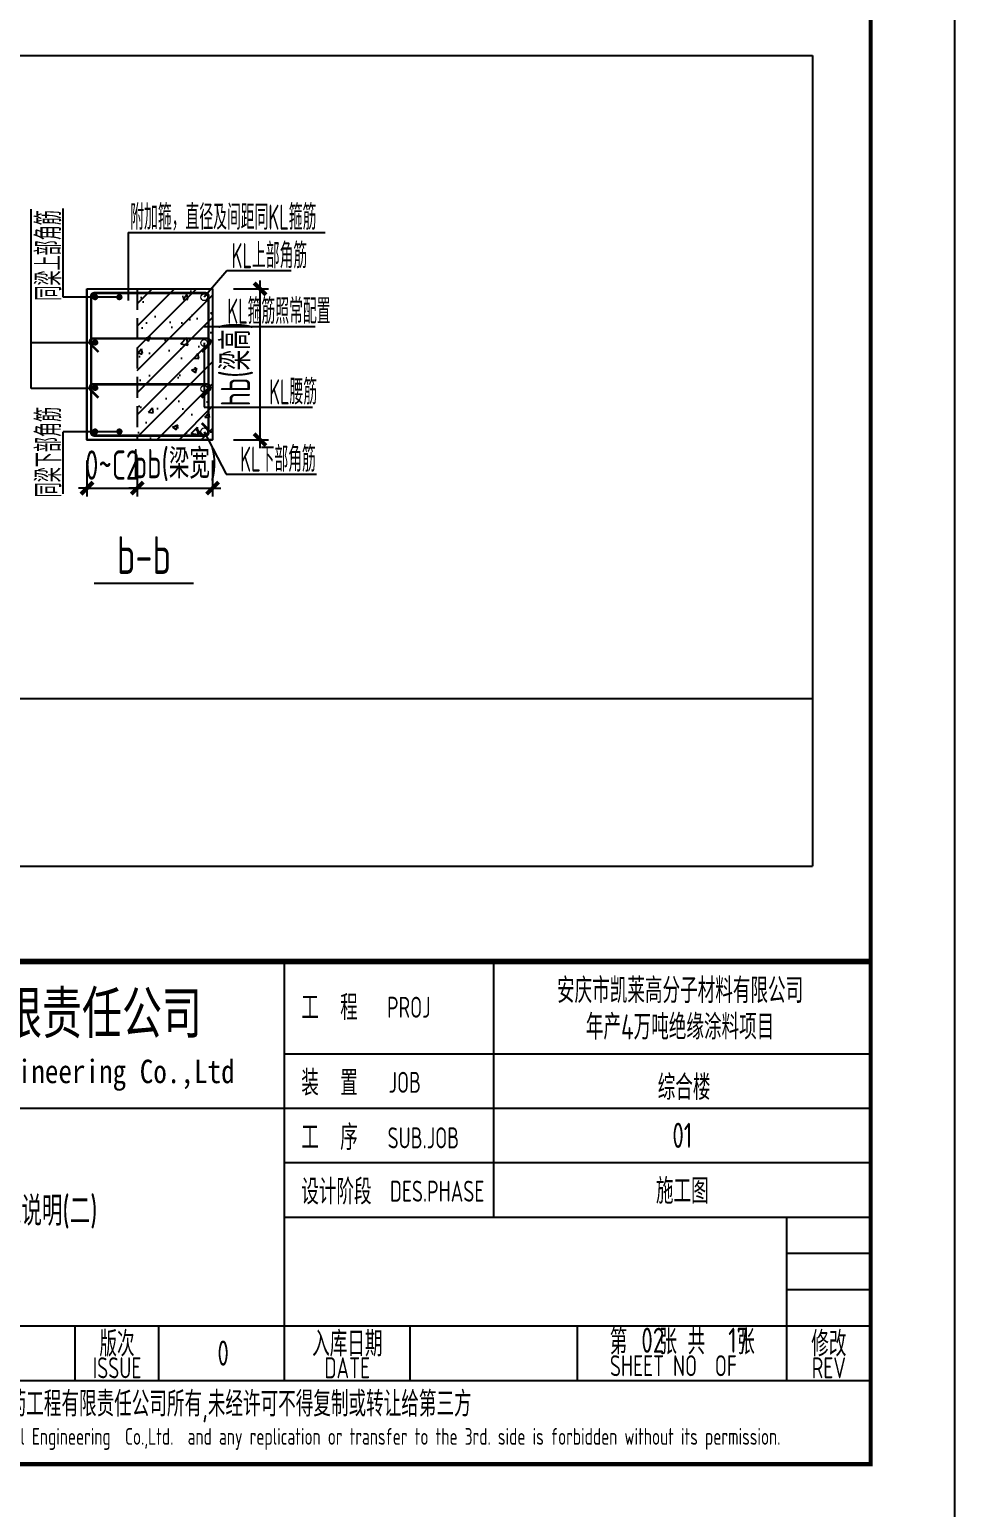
# Model space of a CAD drawing. Extents: x 9732137 to 18866768, y -962146 to 246094.
# Drawn here: x 9850112 to 9861157, y 107776 to 125420 of the extents above; entities that cross this region are included whole.
import ezdxf
from ezdxf.enums import TextEntityAlignment as Align

# ---------------------------------------------------------------- set-up
doc = ezdxf.new("R2010")
doc.units = 0
doc.header["$LTSCALE"] = 1000
doc.linetypes.add('DASH', pattern=[0.35, 0.25, -0.1])
doc.layers.get('0').update_dxf_attribs({"linetype": 'CONTINUOUS'})
doc.layers.get('Defpoints').update_dxf_attribs({"linetype": 'CONTINUOUS'})
for name, color, linetype in [('BORDER', 7, 'CONTINUOUS'), ('DIM', 3, 'CONTINUOUS'), ('NUM', 7, 'CONTINUOUS'), ('TAB', 7, 'CONTINUOUS')]:
    doc.layers.add(name, color=color, linetype=linetype)
doc.layers.add('rein', color=6, linetype='ByLayer', lineweight=18)
doc.styles.add('AHD_TQ_S', font='')
doc.styles.add('TSSD_Dimension', font='Tssdeng.shx', dxfattribs={"width": 0.7, "bigfont": 'hztxt.shx'})
doc.styles.add('TSSD_Norm', font='Tssdeng.shx', dxfattribs={"width": 0.7, "bigfont": 'hztxt.shx'})
doc.styles.add('TSSD_Rein', font='Tssdeng.shx', dxfattribs={"width": 0.7, "bigfont": 'hztxt.shx'})
doc.styles.get('AHD_TQ_S').set_extended_font_data('SimSun')
doc.dimstyles.new('TSSD_50_100', dxfattribs={"dimtxt": 350, "dimasz": 100, "dimexe": 100, "dimexo": 250, "dimgap": 100, "dimtad": 1, "dimdec": 0, "dimlfac": 0.5, "dimzin": 0, "dimdsep": 46, "dimtxsty": 'TSSD_Dimension', "dimblk": 'ARCHTICK', "dimblk1": 'ARCHTICK', "dimblk2": 'ARCHTICK', "dimcen": 0, "dimdle": 100, "dimclrt": 7, "dimadec": 0, "dimazin": 0, "dimtfac": 1, "dimtdec": 0, "dimtix": 1, "dimtmove": 2, "dimatfit": 3, "dimfxl": 1, "dimtolj": 1, "dimtzin": 0, "dimarcsym": 0})

# ---------------------------------------------------------------- blocks, each defined once
blk = doc.blocks.new('_ArchTick')
at = {"color": 0, "linetype": 'ByBlock', "const_width": 0.5}
blk.add_lwpolyline([(-0.71, -0.71), (0.71, 0.71)], dxfattribs=at)
blk = doc.blocks.new('*D795')
at = {"layer": 'Defpoints', "color": 0}
for p in [(9852298, 122324), (9852298, 120524), (9852864, 120524)]:
    blk.add_point(p, dxfattribs=at)
at = {"layer": 'DIM', "color": 0, "lineweight": -2}
for p, q in [((9852548, 122324), (9852964, 122324)), ((9852864, 122424), (9852864, 120424)), ((9852548, 120524), (9852964, 120524))]:
    blk.add_line(p, q, dxfattribs=at)
at = {"layer": 'DIM', "color": 0, "lineweight": -2, "xscale": 100, "yscale": 100, "zscale": 100}
for p, rotation in [((9852864, 122324), 90), ((9852864, 120524), 270)]:
    blk.add_blockref('_ArchTick', p, dxfattribs=dict(at, rotation=rotation))
at = {"layer": 'DIM', "color": 7, "insert": (9852589, 121424), "char_height": 350, "attachment_point": 5, "rotation": 90, "style": 'TSSD_Dimension'}
blk.add_mtext('\\A1;hb(梁高)', dxfattribs=at)
blk = doc.blocks.new('*D796')
at = {"layer": 'Defpoints', "color": 0}
for p in [(9850798, 120524), (9851398, 120524), (9851398, 119946)]:
    blk.add_point(p, dxfattribs=at)
at = {"layer": 'DIM', "color": 0, "lineweight": -2}
for p, q in [((9850798, 120274), (9850798, 119846)), ((9851398, 120274), (9851398, 119846)), ((9850798, 119946), (9850698, 119946)), ((9850798, 119946), (9851398, 119946)), ((9851398, 119946), (9851498, 119946))]:
    blk.add_line(p, q, dxfattribs=at)
at = {"layer": 'DIM', "color": 0, "lineweight": -2, "xscale": 100, "yscale": 100, "zscale": 100}
blk.add_blockref('_ArchTick', (9850798, 119946), dxfattribs=at)
at = {"layer": 'DIM', "color": 0, "lineweight": -2, "xscale": 100, "yscale": 100, "zscale": 100, "rotation": 180}
blk.add_blockref('_ArchTick', (9851398, 119946), dxfattribs=at)
at = {"layer": 'DIM', "color": 7, "insert": (9851098, 120221), "char_height": 350, "attachment_point": 5, "style": 'TSSD_Dimension'}
blk.add_mtext('\\A1;0~C2', dxfattribs=at)
blk = doc.blocks.new('*D797')
at = {"layer": 'Defpoints', "color": 0}
for p in [(9851398, 120524), (9852298, 120524), (9852298, 119946)]:
    blk.add_point(p, dxfattribs=at)
at = {"layer": 'DIM', "color": 0, "lineweight": -2}
for p, q in [((9851398, 120274), (9851398, 119846)), ((9852298, 120274), (9852298, 119846)), ((9851398, 119946), (9851298, 119946)), ((9851398, 119946), (9852298, 119946)), ((9852298, 119946), (9852398, 119946))]:
    blk.add_line(p, q, dxfattribs=at)
at = {"layer": 'DIM', "color": 0, "lineweight": -2, "xscale": 100, "yscale": 100, "zscale": 100}
blk.add_blockref('_ArchTick', (9851398, 119946), dxfattribs=at)
at = {"layer": 'DIM', "color": 0, "lineweight": -2, "xscale": 100, "yscale": 100, "zscale": 100, "rotation": 180}
blk.add_blockref('_ArchTick', (9852298, 119946), dxfattribs=at)
at = {"layer": 'DIM', "color": 7, "insert": (9851848, 120221), "char_height": 350, "attachment_point": 5, "style": 'TSSD_Dimension'}
blk.add_mtext('\\A1;bb(梁宽)', dxfattribs=at)

msp = doc.modelspace()

# ---------------------------------------------------------------- hatches: boundary and pattern name
h = msp.add_hatch()
h.set_pattern_fill('AN31C', color=8, scale=937.5, style=0)
h.set_pattern_definition([(45, (10031865.56, 229957.84), (-132.58252, 132.58252), []), (50, (10031865.56, 229957.84), (672.4314, -58.8301), [70.3125, -773.4375]), (355, (10031865.56, 229957.84), (-130.0794, 705.1801), [56.25, -618.75]), (100.4514, (10031921.6, 229952.93), (542.3525, 646.3496), [59.7564, -657.3207]), (46.1842, (10031865.6, 230145.3), (1000.5385, -155.174), [105.4687, -1160.1562]), (96.6356, (10031948.9, 230132.4), (876.2463, 913.2355), [89.6346, -985.981]), (351.1842, (10031865.6, 230145.3), (876.2456, 913.236), [84.375, -928.125]), (21, (10031959.3, 230098.46), (559.6004, -377.4552), [70.3125, -773.4375]), (326, (10031959.3, 230098.46), (228.1081, 679.8282), [56.25, -618.75]), (71.4514, (10032005.94, 230067), (787.7087, 302.3723), [59.7564, -657.3207]), (37.5, (10031865.56, 229957.84), (11.39986, 312.088), [0, -611.25, 0, -628.125, 0, -621.09375]), (7.5, (10031865.56, 229957.84), (246.6277, 369.761), [0, -358.125, 0, -597.1875, 0, -236.71875]), (327.5, (10031656.5, 229957.84), (500.45853, -21.1452), [0, -234.375, 0, -731.25, 0, -970.3125]), (317.5, (10031562.75, 229957.84), (546.737, 93.8484), [0, -304.6875, 0, -485.625, 0, -689.0625])])
h.paths.add_polyline_path([(9852248.9, 122237.4, 0.406749), (9852212.4, 122274.9), (9852208.1, 122262.8, -0.3398268), (9852237.7, 122224.3, -1), (9852158.1, 122224.3, -0.4927302), (9852208.1, 122262.8), (9852212.4, 122274.9, 0.0063883), (9852211.4, 122274.9), (9851397.7, 122274.9), (9851397.7, 120572.4), (9852178.5, 120572.4), (9852211.4, 120572.4, 0.4142136), (9852248.9, 120609.9), (9852248.9, 120642.8)])
h.paths.add_polyline_path([(9852237.7, 120624, -1), (9852158.1, 120624, -1)], flags=16)
h.paths.add_polyline_path([(9852297.7, 122323.6), (9852229.5, 122323.6), (9852212.4, 122274.9, -0.406749), (9852248.9, 122237.4), (9852248.9, 121874.4), (9852297.7, 121874.4)])
h.paths.add_polyline_path([(9852229.5, 122323.6), (9851397.7, 122323.6), (9851397.7, 122274.9), (9852212.4, 122274.9)])
h.paths.add_polyline_path([(9852297.7, 121874.4), (9852248.9, 121874.4), (9852248.9, 120609.9, -0.4142136), (9852211.4, 120572.4), (9852178.5, 120572.4), (9851397.7, 120572.4), (9851397.7, 120523.6), (9852297.7, 120523.6)])

# ---------------------------------------------------------------- linework, layer by layer
for p, q in [((9859462.8, 125109.6), (9859462.8, 115432.6)), ((9850133, 121136.1), (9850133, 123277.6)), ((9850514, 122224.8), (9850514, 123282.7)), ((9851290, 122996.8), (9851290, 122186.6)), ((9852196.2, 122229), (9852469.8, 122543.8)), ((9852469.8, 122543.8), (9853234.6, 122543.8)), ((9850797.7, 122323.6), (9852297.7, 122323.6)), ((9850797.7, 122323.6), (9850797.7, 120523.6)), ((9852297.7, 122323.6), (9852297.7, 120523.6)), ((9851189.8, 122224.8), (9850514, 122224.8)), ((9852198.8, 121874.4), (9853524.6, 121874.4)), ((9850933.3, 121679.8), (9850133, 121679.8)), ((9852197.9, 121678.6), (9852197.9, 120914.1)), ((9850933.3, 121136.1), (9850133, 121136.1)), ((9852197.9, 120914.1), (9853492, 120914.1)), ((9851184.2, 120618.9), (9850514, 120618.9)), ((9850514, 119876), (9850514, 120618.9)), ((9850797.7, 120523.6), (9852297.7, 120523.6)), ((9852196.2, 120618.3), (9852459.3, 120113.6)), ((9852459.3, 120113.6), (9853538.9, 120113.6)), ((9853156.8, 109293.7), (9853156.8, 114293.7)), ((9855656.8, 111243.7), (9855656.8, 114293.7)), ((9860156.8, 108293.7), (9860156.8, 114293.7)), ((9853156.8, 113193.7), (9860156.8, 113193.7)), ((9842156.8, 112543.7), (9853156.8, 112543.7)), ((9853156.8, 112543.7), (9860156.8, 112543.7)), ((9853156.8, 111893.7), (9860156.8, 111893.7)), ((9853156.8, 111243.7), (9860156.8, 111243.7)), ((9859156.8, 109293.7), (9859156.8, 111243.7)), ((9859156.8, 110810.4), (9860156.8, 110810.4)), ((9859156.8, 110377.1), (9860156.8, 110377.1)), ((9847656.8, 109943.7), (9860156.8, 109943.7)), ((9850656.8, 109293.7), (9850656.8, 109943.7)), ((9851656.8, 109293.7), (9851656.8, 109943.7)), ((9854656.8, 109293.7), (9854656.8, 109943.7)), ((9856656.8, 109293.7), (9856656.8, 109943.7)), ((9842156.8, 109293.7), (9860156.8, 109293.7)), ((9842156.8, 108294.4), (9860156.8, 108294.4))]:
    msp.add_line(p, q)
at = {"linetype": 'DASH'}
msp.add_line((9851397.7, 122323.6), (9851397.7, 120523.6), dxfattribs=at)
msp.add_lwpolyline([(9850797.7, 122323.6), (9852297.7, 122323.6), (9852297.7, 120523.6), (9850797.7, 120523.6)], close=True)
msp.add_lwpolyline([(9860156.8, 114293.7, 70, 70, 0), (9842156.8, 114293.7, 70, 70, 0), (9842156.8, 108293.7, 0, 0, 0)], format="xyseb")
at = {"const_width": 70}
msp.add_lwpolyline([(9860156.8, 114293.7), (9842156.8, 114293.7)], dxfattribs=at)
at = {"layer": 'BORDER'}
msp.add_lwpolyline([(9777056.8, 107293.7), (9777056.8, 166693.7), (9861156.8, 166693.7), (9861156.8, 107293.7)], close=True, dxfattribs=at)
at = {"layer": 'BORDER', "const_width": 50}
msp.add_lwpolyline([(9779556.8, 108293.7), (9779556.8, 165693.7), (9860156.8, 165693.7), (9860156.8, 108293.7)], close=True, dxfattribs=at)
at = {"layer": 'DIM', "color": 7}
msp.add_line((9851290, 122996.8), (9853642, 122996.8), dxfattribs=at)
at = {"layer": 'NUM', "color": 1}
msp.add_lwpolyline([(9850884.3, 118810), (9852069.6, 118810)], dxfattribs=at)
at = {"layer": 'rein', "color": 4, "const_width": 30}
for points in [[(9852169.4, 120722.3), (9852248.9, 120642.8), (9852248.9, 120609.9, -0.4142136), (9852211.4, 120572.4), (9852178.5, 120572.4), (9850885.5, 120572.4, -0.4142136), (9850848, 120609.9), (9850848, 122237.4, -0.4142136), (9850885.5, 122274.9), (9852211.4, 122274.9, -0.4142136), (9852248.9, 122237.4), (9852248.9, 120609.9, -0.4142136), (9852211.4, 120572.4), (9852178.5, 120572.4), (9852099, 120651.9)], [(9850934.5, 121571.5), (9850843.1, 121663, -0.6681786), (9850871.8, 121732.3), (9852230.2, 121732.3, -0.6681786), (9852258.9, 121663), (9852167.4, 121571.5)], [(9850934.5, 121025), (9850843.1, 121116.5, -0.6681786), (9850871.8, 121185.8), (9852230.2, 121185.8, -0.6681786), (9852258.9, 121116.5), (9852167.4, 121025)]]:
    msp.add_lwpolyline(points, format="xyb", dxfattribs=at)
at = {"layer": 'rein', "const_width": 37.5}
for points in [[(9850876.4, 122226.1, 1), (9850913.9, 122226.1, 1)], [(9851166.3, 122226.1, 1), (9851203.8, 122226.1, 1)], [(9850876.4, 121684.7, 1), (9850913.9, 121684.7, 1)], [(9850876.4, 121143.3, 1), (9850913.9, 121143.3, 1)], [(9850876.4, 120621.1, 1), (9850913.9, 120621.1, 1)], [(9851166.3, 120621.1, 1), (9851203.8, 120621.1, 1)]]:
    msp.add_lwpolyline(points, format="xyb", close=True, dxfattribs=at)
at = {"layer": 'rein'}
for centre in [(9852197.9, 122224.3), (9852197.9, 121678.6), (9852197.9, 121132.1), (9852197.9, 120624)]:
    msp.add_circle(centre, 39.8, dxfattribs=at)
at = {"layer": 'TAB'}
for p, q in [((9800256.8, 125109.6), (9859462.8, 125109.6)), ((9800256.8, 117432.6), (9859462.8, 117432.6)), ((9800256.8, 115432.6), (9859462.8, 115432.6))]:
    msp.add_line(p, q, dxfattribs=at)

# ---------------------------------------------------------------- texts
at = {"style": 'TSSD_Norm', "width": 0.6}
for s, p in [('同梁上部角筋', (9850490.4, 122184.3)), ('同梁下部角筋', (9850490.4, 119835.5))]:
    msp.add_text(s, height=300, rotation=90, dxfattribs=at).set_placement(p)
for s, height, style, width, p in [('安徽华东化工医药工程有限责任公司', 500, 'AHD_TQ_S', 0.7, (9848351.7, 113693.7)), ('安庆市凯莱高分子材料有限公司', 300, 'TSSD_Rein', 0.7, (9857880.5, 113963.9)), ('年产4万吨绝缘涂料项目', 300, 'TSSD_Rein', 0.7, (9857880.5, 113528.9)), ('Anhui Huadong Chemical & Medical Engineering Co.,Ltd', 280, 'AHD_TQ_S', 0.85, (9848351.7, 112943.7)), ('综合楼', 300, 'TSSD_Rein', 0.7, (9857928.3, 112807.7)), ('01', 300, 'TSSD_Rein', 0.7, (9857906.8, 112218.7)), ('施工图', 300, 'TSSD_Rein', 0.7, (9857906.8, 111568.7)), ('第   张 共   张', 300, 'TSSD_Rein', 0.7, (9857906.8, 109768.7)), ('版次', 300, 'TSSD_Rein', 0.7, (9851156.8, 109743.7)), ('入库日期', 300, 'TSSD_Rein', 0.7, (9853906.8, 109743.7)), ('修改', 300, 'TSSD_Rein', 0.7, (9859656.8, 109743.7)), ('SHEET NO  OF  ', 250, 'TSSD_Rein', 0.7, (9857906.8, 109468.7)), ('ISSUE', 250, 'TSSD_Rein', 0.7, (9851156.8, 109443.7)), ('DATE', 250, 'TSSD_Rein', 0.7, (9853906.8, 109443.7)), ('REV', 250, 'TSSD_Rein', 0.7, (9859656.8, 109443.7)), ('本文件专有权属安徽华东化工医药工程有限责任公司所有,未经许可不得复制或转让给第三方', 300, 'TSSD_Rein', 0.7, (9851156.8, 108993.7)), ('The proprietary right of this document belongs to Anhui Huadong Chemical And Medical Engineering  Co.,Ltd.  and any replication or transfer to the 3rd. side is forbidden without its permission. ', 200, 'TSSD_Rein', 0.7, (9850903.2, 108594.4))]:
    msp.add_text(s, height=height, dxfattribs=dict(style=style, width=width)).set_placement(p, align=Align.MIDDLE)
at = {"style": 'TSSD_Rein', "width": 0.7}
for s, height, p in [('工  程 ', 300, (9853356.8, 113593.7)), ('PROJ', 250, (9854381.2, 113623.1)), ('装  置 ', 300, (9853356.8, 112693.7)), ('JOB', 250, (9854399.2, 112726.5)), ('工  序 ', 300, (9853356.8, 112043.7)), ('SUB.JOB', 250, (9854387.6, 112063.8)), ('设计阶段', 300, (9853356.8, 111393.7)), ('DES.PHASE', 250, (9854414.9, 111427))]:
    msp.add_text(s, height=height, dxfattribs=at).set_placement(p)
at = {"color": 6, "style": 'TSSD_Rein', "width": 0.7}
for s, p in [('02', (9857554.3, 109772.2)), ('17', (9858575.5, 109772.2))]:
    msp.add_text(s, height=300, dxfattribs=at).set_placement(p, align=Align.MIDDLE)
at = {"lineweight": -3, "style": 'TSSD_Rein', "width": 0.7}
msp.add_attdef('0', text='0', height=300, dxfattribs=at).set_placement((9852423.7, 109618.7), align=Align.MIDDLE)
at = {"style": 'TSSD_Rein', "width": 0.7}
msp.add_attdef('0', text='0', height=300, dxfattribs=at).set_placement((9852423.7, 109618.7), align=Align.MIDDLE)
at = {"layer": 'BORDER', "lineweight": -3, "insert": (9848054.2, 111490.1), "char_height": 350, "width": 4985.785, "attachment_point": 1, "style": 'TSSD_Rein'}
msp.add_mtext('混凝土结构设计总说明(二)', dxfattribs=at)
at = {"layer": 'DIM', "color": 7, "style": 'TSSD_Dimension', "width": 0.55}
for s, p in [('附加箍，直径及间距同KL箍筋', (9851314.6, 123030.5)), ('KL上部角筋', (9852524.6, 122571)), ('KL箍筋照常配置', (9852473.4, 121907.7)), ('KL腰筋', (9852973.4, 120944.6)), ('KL下部角筋', (9852627.1, 120141.8))]:
    msp.add_text(s, height=300, dxfattribs=at).set_placement(p)
at = {"layer": 'NUM', "style": 'TSSD_Norm', "width": 0.7}
msp.add_text('b-b', height=450, dxfattribs=at).set_placement((9851154.3, 118920.9))

# ---------------------------------------------------------------- dimensions: what is measured, and where the dimension line sits
at = {"layer": 'DIM'}
dim = msp.add_linear_dim(base=(9852864.3, 120523.6), p1=(9852297.7, 122323.6), p2=(9852297.7, 120523.6), angle=90, text='hb(梁高)', dimstyle='TSSD_50_100', dxfattribs=at)
dim.commit()
dim.dimension.update_dxf_attribs({"geometry": '*D795', "text_midpoint": (9852589.3, 121423.6)})
for base, p1, p2, text, picture, middle in [((9851397.7, 119946.4), (9850797.7, 120523.6), (9851397.7, 120523.6), '0~C2', '*D796', (9851097.7, 120221.4)), ((9852297.7, 119946.4), (9851397.7, 120523.6), (9852297.7, 120523.6), 'bb(梁宽)', '*D797', (9851847.7, 120221.4))]:
    dim = msp.add_linear_dim(base=base, p1=p1, p2=p2, text=text, dimstyle='TSSD_50_100', dxfattribs=at)
    dim.commit()
    dim.dimension.update_dxf_attribs({"geometry": picture, "text_midpoint": middle})

doc.saveas('drawing.dxf')
